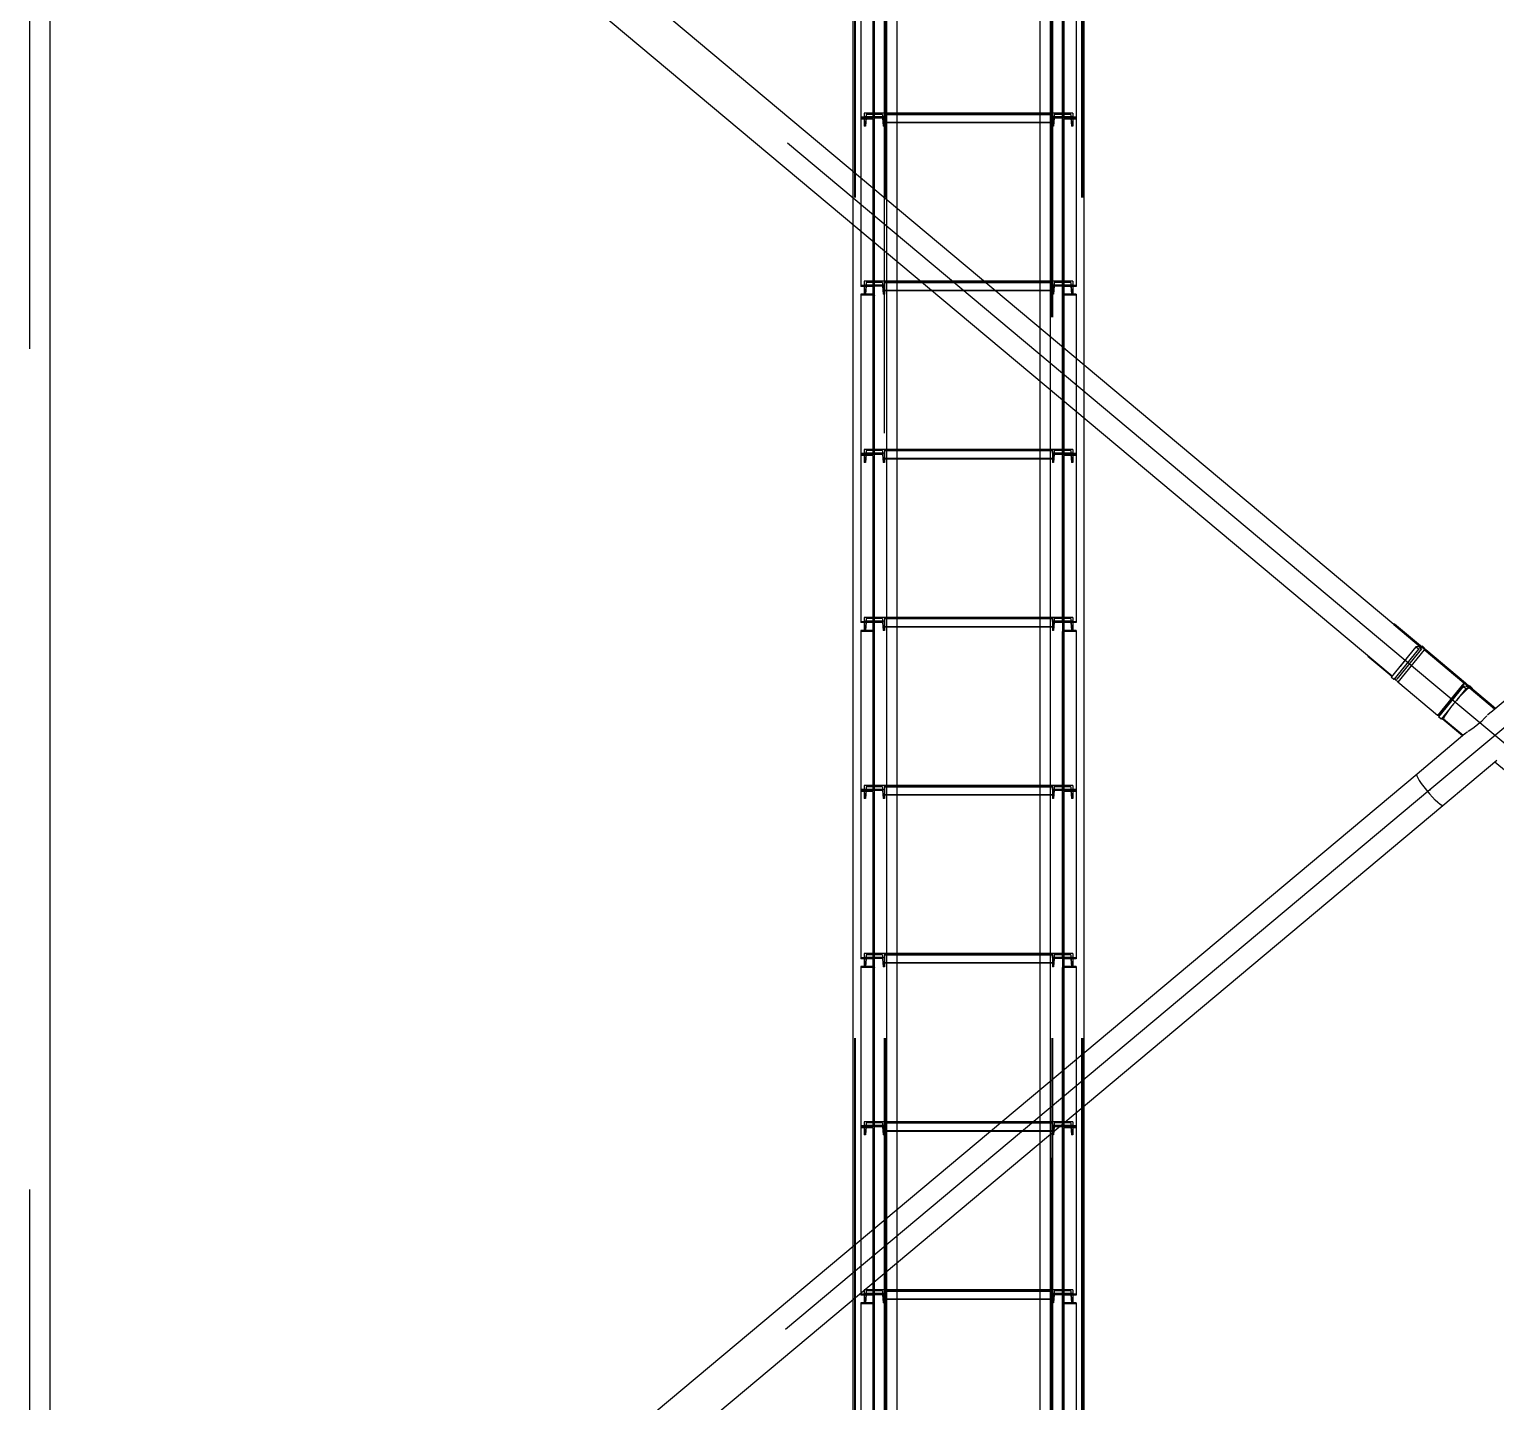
# Model space of a CAD drawing. Header units: millimetres. Extents: x 150209.93 to 150215.05, y 136675.65 to 136679.93.
# Drawn here: x 150210.9475 to 150211.122, y 136677.5516 to 136677.7148 of the extents above; entities that cross this region are included whole.
import ezdxf

# ---------------------------------------------------------------- set-up
doc = ezdxf.new("R2010")
doc.units = ezdxf.units.MM
doc.header["$LTSCALE"] = 0.25
for name, pattern in [('CENTER', [50.8, 31.75, -6.35, 6.35, -6.35]), ('XKITLINE00', [0]), ('XKITLINE02', [4, 2, -2]), ('XKITLINE03', [6, 3, -1, 1, -1])]:
    doc.linetypes.add(name, pattern=pattern)

# ---------------------------------------------------------------- blocks, each defined once
blk = doc.blocks.new('çatıı')
at = {"color": 1, "linetype": 'XKITLINE03'}
for p, q in [((10599, 9172.74), (10599, 10826.21)), ((10710.99, 9172.74), (10711, 10826.21)), ((10605, 9180.27), (10605, 10820.27)), ((10705, 10820.27), (10705, 9180.27)), ((10599.01, 10462.11), (10599.01, 10367.47)), ((10710.99, 10367.47), (10710.99, 10462.11)), ((10599.01, 10367.47), (10599.01, 10267.96)), ((10605.02, 10370.47), (10605.02, 10368.19)), ((10605.02, 10370.22), (10705, 10370.22)), ((10705, 10368.19), (10705, 10370.47)), ((10710.99, 10267.96), (10710.99, 10367.47)), ((10605.02, 10270.49), (10605.02, 10268.21)), ((10605.02, 10270.24), (10705, 10270.24)), ((10705, 10268.21), (10705, 10270.49)), ((10599.01, 10262.15), (10599.01, 10167.51)), ((10710.99, 10167.51), (10710.99, 10262.15)), ((10599.01, 10167.51), (10599.01, 10068)), ((10605.02, 10170.51), (10605.02, 10168.24)), ((10605.02, 10170.26), (10705, 10170.26)), ((10705, 10168.24), (10705, 10170.51)), ((10710.99, 10068), (10710.99, 10167.51)), ((10605.02, 10070.53), (10605.02, 10068.26)), ((10605.02, 10070.28), (10705, 10070.28)), ((10705, 10068.26), (10705, 10070.53)), ((10599.01, 10062.19), (10599.01, 9967.55)), ((10710.99, 9967.55), (10710.99, 10062.19)), ((10605.02, 9970.55), (10605.02, 9968.28)), ((10605.02, 9970.3), (10705, 9970.3)), ((10705, 9968.28), (10705, 9970.55)), ((10599.01, 9967.55), (10599.01, 9868.04)), ((10710.99, 9868.04), (10710.99, 9967.55)), ((10605.02, 9870.57), (10605.02, 9868.3)), ((10605.02, 9870.32), (10705, 9870.32)), ((10705, 9868.3), (10705, 9870.57)), ((10599.01, 9862.23), (10599.01, 9767.6)), ((10710.99, 9767.6), (10710.99, 9862.23)), ((10605.02, 9770.59), (10605.02, 9768.32)), ((10605.02, 9770.35), (10705, 9770.35)), ((10705, 9768.32), (10705, 9770.59)), ((10599.01, 9767.6), (10599.01, 9668.08)), ((10710.99, 9668.08), (10710.99, 9767.6)), ((10605.02, 9670.61), (10605.02, 9668.34)), ((10605.02, 9670.37), (10705, 9670.37)), ((10705, 9668.34), (10705, 9670.61)), ((10599.01, 9662.27), (10599.01, 9567.64)), ((10710.99, 9567.64), (10710.99, 9662.27))]:
    blk.add_line(p, q, dxfattribs=at)
at = {"color": 116, "linetype": 'XKITLINE02', "true_color": 0x136734}
for p, q in [((10586.3, 10820.27), (10586.3, 9201.84)), ((10587.15, 10820.27), (10587.15, 9176.54)), ((10587.68, 10820.27), (10587.68, 9176.28)), ((10604.92, 10820.27), (10604.92, 9176.28)), ((10605, 10820.27), (10605, 9179.87)), ((10605.45, 10820.27), (10605.45, 9176.54)), ((10605.85, 10820.25), (10605.85, 9179.9)), ((10697.5, 10819.89), (10697.5, 9180.26)), ((10703.7, 10820.27), (10703.69, 9240.34)), ((10704.55, 10820.27), (10704.54, 9176.54)), ((10705.08, 10820.27), (10705.07, 9176.28)), ((10722.31, 10820.27), (10722.31, 9176.28)), ((10722.85, 10820.27), (10722.84, 9176.54)), ((10612.5, 10782.48), (10612.5, 9180.26)), ((10704.15, 10749.1), (10704.15, 9179.9)), ((10705, 10749.1), (10705, 9179.87)), ((10598.21, 10468.04), (10598.21, 10368.07)), ((10599.01, 10468.04), (10599.01, 10367.47)), ((10710.99, 10468.04), (10710.99, 10368.19)), ((10711.79, 10468.04), (10711.79, 10368.07)), ((10591.01, 10462.7), (10591.01, 10367.47)), ((10718.99, 10462.7), (10718.99, 10367.47)), ((10599.01, 10373.41), (10598.21, 10373.41)), ((10710.99, 10373.41), (10710.99, 10367.47)), ((10711.79, 10373.41), (10710.99, 10373.41)), ((10711.79, 10373.41), (10711.79, 10368.07)), ((10598.21, 10368.07), (10591.01, 10368.07)), ((10599.01, 10367.47), (10591.01, 10367.47)), ((10591.01, 10367.47), (10591.01, 10330.17)), ((10599.01, 10367.47), (10591.01, 10367.47)), ((10598.21, 10366.9), (10591.01, 10366.9)), ((10593.02, 10370.47), (10593.02, 10364.97)), ((10605.02, 10370.47), (10593.02, 10370.47)), ((10593.02, 10370.47), (10593.02, 10368.19)), ((10593.02, 10368.19), (10593.02, 10362.7)), ((10605.02, 10368.19), (10593.02, 10368.19)), ((10593.7, 10364.97), (10593.02, 10364.97)), ((10593.02, 10364.97), (10593.02, 10362.7)), ((10593.7, 10362.7), (10593.02, 10362.7)), ((10594.08, 10369.77), (10593.7, 10364.97)), ((10594.08, 10367.49), (10593.7, 10362.7)), ((10593.7, 10364.97), (10593.7, 10362.7)), ((10603.95, 10369.77), (10594.08, 10369.77)), ((10594.08, 10369.77), (10594.08, 10367.49)), ((10603.95, 10367.49), (10594.08, 10367.49)), ((10598.21, 10366.9), (10598.21, 10324.86)), ((10599.01, 10367.47), (10599.01, 10293.58)), ((10603.95, 10369.77), (10604.34, 10364.97)), ((10603.95, 10369.77), (10603.95, 10367.49)), ((10603.95, 10367.49), (10604.34, 10362.7)), ((10605.02, 10364.97), (10604.34, 10364.97)), ((10604.34, 10364.97), (10604.34, 10362.7)), ((10605.02, 10362.7), (10604.34, 10362.7)), ((10605.02, 10370.47), (10605.02, 10364.97)), ((10605.02, 10370.47), (10605.02, 10368.19)), ((10605.02, 10370.47), (10605.02, 10364.72)), ((10612.5, 10370.47), (10605.02, 10370.47)), ((10612.5, 10370.22), (10605.02, 10370.22)), ((10705, 10369.74), (10605.02, 10369.74)), ((10705, 10369.54), (10605.02, 10369.54)), ((10605.02, 10368.19), (10605.02, 10362.7)), ((10605.02, 10364.97), (10605.02, 10362.7)), ((10705, 10364.97), (10605.02, 10364.97)), ((10705, 10364.95), (10605.02, 10364.95)), ((10705, 10364.74), (10605.02, 10364.74)), ((10612.5, 10364.72), (10605.02, 10364.72)), ((10705, 10370.47), (10697.5, 10370.47)), ((10705, 10370.22), (10697.5, 10370.22)), ((10705, 10364.72), (10697.5, 10364.72)), ((10705, 10370.47), (10705, 10368.19)), ((10705, 10370.47), (10705, 10364.97)), ((10717, 10370.47), (10705, 10370.47)), ((10705, 10370.47), (10705, 10364.72)), ((10705, 10368.19), (10705, 10362.7)), ((10717, 10368.19), (10705, 10368.19)), ((10705, 10364.97), (10705, 10362.7)), ((10705.68, 10364.97), (10705, 10364.97)), ((10705.68, 10362.7), (10705, 10362.7)), ((10706.06, 10369.77), (10705.68, 10364.97)), ((10706.06, 10367.49), (10705.68, 10362.7)), ((10705.68, 10364.97), (10705.68, 10362.7)), ((10706.06, 10369.77), (10706.06, 10367.49)), ((10715.93, 10369.77), (10706.06, 10369.77)), ((10715.93, 10367.49), (10706.06, 10367.49)), ((10710.99, 10367.47), (10710.99, 10262.27)), ((10718.99, 10367.47), (10710.99, 10367.47)), ((10718.99, 10367.47), (10710.99, 10367.47)), ((10718.99, 10368.07), (10711.79, 10368.07)), ((10711.79, 10366.9), (10711.79, 10262.27)), ((10718.99, 10366.9), (10711.79, 10366.9)), ((10715.93, 10369.77), (10715.93, 10367.49)), ((10715.93, 10369.77), (10716.32, 10364.97)), ((10715.93, 10367.49), (10716.32, 10362.7)), ((10716.32, 10364.97), (10716.32, 10362.7)), ((10717, 10364.97), (10716.32, 10364.97)), ((10717, 10362.7), (10716.32, 10362.7)), ((10717, 10370.47), (10717, 10368.19)), ((10717, 10370.47), (10717, 10364.97)), ((10717, 10368.19), (10717, 10362.7)), ((10717, 10364.97), (10717, 10362.7)), ((10718.99, 10368.07), (10718.99, 10367.47)), ((10718.99, 10367.47), (10718.99, 10267.39)), ((10599.01, 10361.78), (10598.21, 10361.78)), ((10598.21, 10361.78), (10598.21, 10262.27)), ((10711.79, 10361.78), (10710.99, 10361.78)), ((10586.3, 10335.85), (10586.3, 10304.22)), ((10591.01, 10330.89), (10591.01, 10267.39)), ((10599.01, 10325.2), (10599.01, 10262.27)), ((10606.3, 10319.1), (10606.3, 10287.48)), ((10612.5, 10313.91), (10612.5, 10282.29)), ((10599.01, 10267.96), (10591.01, 10267.96)), ((10598.21, 10267.39), (10591.01, 10267.39)), ((10593.02, 10270.49), (10593.02, 10264.99)), ((10605.02, 10270.49), (10593.02, 10270.49)), ((10593.02, 10270.49), (10593.02, 10268.21)), ((10593.02, 10268.21), (10593.02, 10262.72)), ((10605.02, 10268.21), (10593.02, 10268.21)), ((10594.08, 10269.79), (10593.7, 10264.99)), ((10594.08, 10267.51), (10593.7, 10262.72)), ((10603.95, 10269.79), (10594.08, 10269.79)), ((10594.08, 10269.79), (10594.08, 10267.51)), ((10603.95, 10267.51), (10594.08, 10267.51)), ((10599.01, 10268.08), (10598.21, 10268.08)), ((10598.21, 10268.08), (10598.21, 10262.74)), ((10598.21, 10268.08), (10598.21, 10168.11)), ((10599.01, 10268.08), (10599.01, 10262.15)), ((10599.01, 10268.08), (10599.01, 10167.51)), ((10603.95, 10269.79), (10604.34, 10264.99)), ((10603.95, 10269.79), (10603.95, 10267.51)), ((10603.95, 10267.51), (10604.34, 10262.72)), ((10605.02, 10270.49), (10605.02, 10264.99)), ((10605.02, 10270.49), (10605.02, 10268.21)), ((10605.02, 10270.49), (10605.02, 10264.74)), ((10612.5, 10270.49), (10605.02, 10270.49)), ((10612.5, 10270.24), (10605.02, 10270.24)), ((10705, 10269.76), (10605.02, 10269.76)), ((10705, 10269.56), (10605.02, 10269.56)), ((10605.02, 10268.21), (10605.02, 10262.72)), ((10664.36, 10270.49), (10626.59, 10270.49)), ((10664.65, 10270.24), (10626.88, 10270.24)), ((10705, 10270.49), (10697.5, 10270.49)), ((10705, 10270.24), (10697.5, 10270.24)), ((10705, 10270.49), (10705, 10268.21)), ((10705, 10270.49), (10705, 10264.99)), ((10717, 10270.49), (10705, 10270.49)), ((10705, 10270.49), (10705, 10264.74)), ((10705, 10268.21), (10705, 10262.72)), ((10717, 10268.21), (10705, 10268.21)), ((10706.06, 10269.79), (10705.68, 10264.99)), ((10706.06, 10267.51), (10705.68, 10262.72)), ((10706.06, 10269.79), (10706.06, 10267.51)), ((10715.93, 10269.79), (10706.06, 10269.79)), ((10715.93, 10267.51), (10706.06, 10267.51)), ((10710.99, 10268.08), (10710.99, 10167.51)), ((10711.79, 10268.08), (10710.99, 10268.08)), ((10710.99, 10267.96), (10710.99, 10262.27)), ((10718.99, 10267.96), (10710.99, 10267.96)), ((10711.79, 10268.08), (10711.79, 10168.11)), ((10711.79, 10267.39), (10711.79, 10262.27)), ((10718.99, 10267.39), (10711.79, 10267.39)), ((10715.93, 10269.79), (10715.93, 10267.51)), ((10715.93, 10269.79), (10716.32, 10264.99)), ((10715.93, 10267.51), (10716.32, 10262.72)), ((10717, 10270.49), (10717, 10268.21)), ((10717, 10270.49), (10717, 10264.99)), ((10717, 10268.21), (10717, 10262.72)), ((10718.99, 10267.96), (10718.99, 10267.39)), ((10598.21, 10262.74), (10591.01, 10262.74)), ((10591.01, 10262.74), (10591.01, 10262.15)), ((10591.01, 10262.74), (10591.01, 10167.51)), ((10599.01, 10262.15), (10591.01, 10262.15)), ((10593.7, 10264.99), (10593.02, 10264.99)), ((10593.02, 10264.99), (10593.02, 10262.72)), ((10593.7, 10262.72), (10593.02, 10262.72)), ((10593.7, 10264.99), (10593.7, 10262.72)), ((10599.01, 10262.27), (10598.21, 10262.27)), ((10605.02, 10264.99), (10604.34, 10264.99)), ((10604.34, 10264.99), (10604.34, 10262.72)), ((10605.02, 10262.72), (10604.34, 10262.72)), ((10605.02, 10264.99), (10605.02, 10262.72)), ((10705, 10264.99), (10605.02, 10264.99)), ((10705, 10264.97), (10605.02, 10264.97)), ((10705, 10264.76), (10605.02, 10264.76)), ((10612.5, 10264.74), (10605.02, 10264.74)), ((10671.22, 10264.74), (10633.45, 10264.74)), ((10705, 10264.74), (10697.5, 10264.74)), ((10705, 10264.99), (10705, 10262.72)), ((10705.68, 10264.99), (10705, 10264.99)), ((10705.68, 10262.72), (10705, 10262.72)), ((10705.68, 10264.99), (10705.68, 10262.72)), ((10711.79, 10262.27), (10710.99, 10262.27)), ((10718.99, 10262.15), (10710.99, 10262.15)), ((10718.99, 10262.74), (10711.79, 10262.74)), ((10716.32, 10264.99), (10716.32, 10262.72)), ((10717, 10264.99), (10716.32, 10264.99)), ((10717, 10262.72), (10716.32, 10262.72)), ((10717, 10264.99), (10717, 10262.72)), ((10718.99, 10262.74), (10718.99, 10167.51)), ((10697.5, 10242.74), (10697.5, 10211.11)), ((10703.69, 10237.55), (10703.69, 10205.92)), ((10723.69, 10220.8), (10723.69, 10189.18)), ((10599.01, 10173.45), (10598.21, 10173.45)), ((10711.79, 10173.45), (10710.99, 10173.45)), ((10711.79, 10173.45), (10711.79, 10168.11)), ((10598.21, 10168.11), (10591.01, 10168.11)), ((10599.01, 10167.51), (10591.01, 10167.51)), ((10591.01, 10167.51), (10591.01, 10166.94)), ((10599.01, 10167.51), (10591.01, 10167.51)), ((10591.01, 10167.51), (10591.01, 10067.43)), ((10598.21, 10166.94), (10591.01, 10166.94)), ((10593.02, 10170.51), (10593.02, 10165.01)), ((10605.02, 10170.51), (10593.02, 10170.51)), ((10593.02, 10170.51), (10593.02, 10168.24)), ((10593.02, 10168.24), (10593.02, 10162.74)), ((10605.02, 10168.24), (10593.02, 10168.24)), ((10593.7, 10165.01), (10593.02, 10165.01)), ((10593.02, 10165.01), (10593.02, 10162.74)), ((10593.7, 10162.74), (10593.02, 10162.74)), ((10594.08, 10169.81), (10593.7, 10165.01)), ((10594.08, 10167.54), (10593.7, 10162.74)), ((10593.7, 10165.01), (10593.7, 10162.74)), ((10603.95, 10169.81), (10594.08, 10169.81)), ((10594.08, 10169.81), (10594.08, 10167.54)), ((10603.95, 10167.54), (10594.08, 10167.54)), ((10598.21, 10166.94), (10598.21, 10161.82)), ((10598.21, 10166.94), (10598.21, 10062.31)), ((10599.01, 10167.51), (10599.01, 10161.82)), ((10599.01, 10167.51), (10599.01, 10062.31)), ((10603.95, 10169.81), (10604.34, 10165.01)), ((10603.95, 10169.81), (10603.95, 10167.54)), ((10603.95, 10167.54), (10604.34, 10162.74)), ((10605.02, 10165.01), (10604.34, 10165.01)), ((10604.34, 10165.01), (10604.34, 10162.74)), ((10605.02, 10162.74), (10604.34, 10162.74)), ((10605.02, 10170.51), (10605.02, 10165.01)), ((10605.02, 10170.51), (10605.02, 10168.24)), ((10605.02, 10170.51), (10605.02, 10164.76)), ((10612.5, 10170.51), (10605.02, 10170.51)), ((10612.5, 10170.26), (10605.02, 10170.26)), ((10705, 10169.79), (10605.02, 10169.79)), ((10705, 10169.58), (10605.02, 10169.58)), ((10605.02, 10168.24), (10605.02, 10162.74)), ((10605.02, 10165.01), (10605.02, 10162.74)), ((10705, 10165.01), (10605.02, 10165.01)), ((10705, 10164.99), (10605.02, 10164.99)), ((10705, 10164.78), (10605.02, 10164.78)), ((10612.5, 10164.76), (10605.02, 10164.76)), ((10705, 10170.51), (10697.5, 10170.51)), ((10705, 10170.26), (10697.5, 10170.26)), ((10705, 10164.76), (10697.5, 10164.76)), ((10705, 10170.51), (10705, 10168.24)), ((10705, 10170.51), (10705, 10165.01)), ((10717, 10170.51), (10705, 10170.51)), ((10705, 10170.51), (10705, 10164.76)), ((10705, 10168.24), (10705, 10162.74)), ((10717, 10168.24), (10705, 10168.24)), ((10705, 10165.01), (10705, 10162.74)), ((10705.68, 10165.01), (10705, 10165.01)), ((10705.68, 10162.74), (10705, 10162.74)), ((10706.06, 10169.81), (10705.68, 10165.01)), ((10706.06, 10167.54), (10705.68, 10162.74)), ((10705.68, 10165.01), (10705.68, 10162.74)), ((10706.06, 10169.81), (10706.06, 10167.54)), ((10715.93, 10169.81), (10706.06, 10169.81)), ((10715.93, 10167.54), (10706.06, 10167.54)), ((10710.99, 10167.51), (10710.99, 10062.31)), ((10718.99, 10167.51), (10710.99, 10167.51)), ((10718.99, 10167.51), (10710.99, 10167.51)), ((10718.99, 10168.11), (10711.79, 10168.11)), ((10711.79, 10166.94), (10711.79, 10062.31)), ((10718.99, 10166.94), (10711.79, 10166.94)), ((10715.93, 10169.81), (10715.93, 10167.54)), ((10715.93, 10169.81), (10716.32, 10165.01)), ((10715.93, 10167.54), (10716.32, 10162.74)), ((10716.32, 10165.01), (10716.32, 10162.74)), ((10717, 10165.01), (10716.32, 10165.01)), ((10717, 10162.74), (10716.32, 10162.74)), ((10717, 10170.51), (10717, 10168.24)), ((10717, 10170.51), (10717, 10165.01)), ((10717, 10168.24), (10717, 10162.74)), ((10717, 10165.01), (10717, 10162.74)), ((10718.99, 10168.11), (10718.99, 10167.51)), ((10718.99, 10167.51), (10718.99, 10067.43)), ((10599.01, 10161.82), (10598.21, 10161.82)), ((10711.79, 10161.82), (10710.99, 10161.82)), ((10599.01, 10068), (10591.01, 10068)), ((10598.21, 10067.43), (10591.01, 10067.43)), ((10593.02, 10070.53), (10593.02, 10065.03)), ((10605.02, 10070.53), (10593.02, 10070.53)), ((10593.02, 10070.53), (10593.02, 10068.26)), ((10593.02, 10068.26), (10593.02, 10062.76)), ((10605.02, 10068.26), (10593.02, 10068.26)), ((10594.08, 10069.83), (10593.7, 10065.03)), ((10594.08, 10067.56), (10593.7, 10062.76)), ((10603.95, 10069.83), (10594.08, 10069.83)), ((10594.08, 10069.83), (10594.08, 10067.56)), ((10603.95, 10067.56), (10594.08, 10067.56)), ((10599.01, 10068.12), (10598.21, 10068.12)), ((10598.21, 10068.12), (10598.21, 10062.78)), ((10598.21, 10068.12), (10598.21, 9968.15)), ((10599.01, 10068.12), (10599.01, 10062.19)), ((10599.01, 10068.12), (10599.01, 9967.55)), ((10603.95, 10069.83), (10604.34, 10065.03)), ((10603.95, 10069.83), (10603.95, 10067.56)), ((10603.95, 10067.56), (10604.34, 10062.76)), ((10605.02, 10070.53), (10605.02, 10065.03)), ((10605.02, 10070.53), (10605.02, 10068.26)), ((10605.02, 10070.53), (10605.02, 10064.78)), ((10612.5, 10070.53), (10605.02, 10070.53)), ((10612.5, 10070.28), (10605.02, 10070.28)), ((10705, 10069.81), (10605.02, 10069.81)), ((10705, 10069.61), (10605.02, 10069.61)), ((10605.02, 10068.26), (10605.02, 10062.76)), ((10705, 10070.53), (10697.5, 10070.53)), ((10705, 10070.28), (10697.5, 10070.28)), ((10705, 10070.53), (10705, 10068.26)), ((10705, 10070.53), (10705, 10065.03)), ((10717, 10070.53), (10705, 10070.53)), ((10705, 10070.53), (10705, 10064.78)), ((10705, 10068.26), (10705, 10062.76)), ((10717, 10068.26), (10705, 10068.26)), ((10706.06, 10069.83), (10705.68, 10065.03)), ((10706.06, 10067.56), (10705.68, 10062.76)), ((10706.06, 10069.83), (10706.06, 10067.56)), ((10715.93, 10069.83), (10706.06, 10069.83)), ((10715.93, 10067.56), (10706.06, 10067.56)), ((10710.99, 10068.12), (10710.99, 9968.28)), ((10711.79, 10068.12), (10710.99, 10068.12)), ((10710.99, 10068), (10710.99, 10062.31)), ((10718.99, 10068), (10710.99, 10068)), ((10711.79, 10068.12), (10711.79, 9968.15)), ((10711.79, 10067.43), (10711.79, 10062.31)), ((10718.99, 10067.43), (10711.79, 10067.43)), ((10715.93, 10069.83), (10715.93, 10067.56)), ((10715.93, 10069.83), (10716.32, 10065.03)), ((10715.93, 10067.56), (10716.32, 10062.76)), ((10717, 10070.53), (10717, 10068.26)), ((10717, 10070.53), (10717, 10065.03)), ((10717, 10068.26), (10717, 10062.76)), ((10718.99, 10068), (10718.99, 10067.43)), ((10598.21, 10062.78), (10591.01, 10062.78)), ((10591.01, 10062.78), (10591.01, 10062.19)), ((10591.01, 10062.78), (10591.01, 9967.55)), ((10599.01, 10062.19), (10591.01, 10062.19)), ((10593.7, 10065.03), (10593.02, 10065.03)), ((10593.02, 10065.03), (10593.02, 10062.76)), ((10593.7, 10062.76), (10593.02, 10062.76)), ((10593.7, 10065.03), (10593.7, 10062.76)), ((10599.01, 10062.31), (10598.21, 10062.31)), ((10605.02, 10065.03), (10604.34, 10065.03)), ((10604.34, 10065.03), (10604.34, 10062.76)), ((10605.02, 10062.76), (10604.34, 10062.76)), ((10605.02, 10065.03), (10605.02, 10062.76)), ((10705, 10065.03), (10605.02, 10065.03)), ((10705, 10065.01), (10605.02, 10065.01)), ((10705, 10064.8), (10605.02, 10064.8)), ((10612.5, 10064.78), (10605.02, 10064.78)), ((10705, 10064.78), (10697.5, 10064.78)), ((10705, 10065.03), (10705, 10062.76)), ((10705.68, 10065.03), (10705, 10065.03)), ((10705.68, 10062.76), (10705, 10062.76)), ((10705.68, 10065.03), (10705.68, 10062.76)), ((10711.79, 10062.31), (10710.99, 10062.31)), ((10718.99, 10062.19), (10710.99, 10062.19)), ((10718.99, 10062.78), (10711.79, 10062.78)), ((10716.32, 10065.03), (10716.32, 10062.76)), ((10717, 10065.03), (10716.32, 10065.03)), ((10717, 10062.76), (10716.32, 10062.76)), ((10717, 10065.03), (10717, 10062.76)), ((10718.99, 10062.78), (10718.99, 9967.55)), ((10593.02, 9970.55), (10593.02, 9965.05)), ((10605.02, 9970.55), (10593.02, 9970.55)), ((10593.02, 9970.55), (10593.02, 9968.28)), ((10599.01, 9973.49), (10598.21, 9973.49)), ((10605.02, 9970.55), (10605.02, 9964.81)), ((10612.5, 9970.55), (10605.02, 9970.55)), ((10605.02, 9970.55), (10605.02, 9965.05)), ((10605.02, 9970.55), (10605.02, 9968.28)), ((10612.5, 9970.3), (10605.02, 9970.3)), ((10705, 9970.55), (10697.5, 9970.55)), ((10705, 9970.3), (10697.5, 9970.3)), ((10705, 9970.55), (10705, 9964.81)), ((10705, 9970.55), (10705, 9968.28)), ((10705, 9970.55), (10705, 9965.05)), ((10717, 9970.55), (10705, 9970.55)), ((10710.99, 9973.49), (10710.99, 9967.55)), ((10711.79, 9973.49), (10710.99, 9973.49)), ((10711.79, 9973.49), (10711.79, 9968.15)), ((10717, 9970.55), (10717, 9968.28)), ((10717, 9970.55), (10717, 9965.05)), ((10598.21, 9968.15), (10591.01, 9968.15)), ((10599.01, 9967.55), (10591.01, 9967.55)), ((10591.01, 9967.55), (10591.01, 9966.99)), ((10599.01, 9967.55), (10591.01, 9967.55)), ((10591.01, 9967.55), (10591.01, 9867.47)), ((10598.21, 9966.99), (10591.01, 9966.99)), ((10593.02, 9968.28), (10593.02, 9962.78)), ((10605.02, 9968.28), (10593.02, 9968.28)), ((10593.7, 9965.05), (10593.02, 9965.05)), ((10593.02, 9965.05), (10593.02, 9962.78)), ((10593.7, 9962.78), (10593.02, 9962.78)), ((10594.08, 9969.85), (10593.7, 9965.05)), ((10594.08, 9967.58), (10593.7, 9962.78)), ((10593.7, 9965.05), (10593.7, 9962.78)), ((10603.95, 9969.85), (10594.08, 9969.85)), ((10594.08, 9969.85), (10594.08, 9967.58)), ((10603.95, 9967.58), (10594.08, 9967.58)), ((10598.21, 9966.99), (10598.21, 9961.86)), ((10598.21, 9966.99), (10598.21, 9862.35)), ((10599.01, 9961.86), (10598.21, 9961.86)), ((10599.01, 9967.55), (10599.01, 9961.86)), ((10599.01, 9967.55), (10599.01, 9862.35)), ((10603.95, 9969.85), (10604.34, 9965.05)), ((10603.95, 9969.85), (10603.95, 9967.58)), ((10603.95, 9967.58), (10604.34, 9962.78)), ((10605.02, 9965.05), (10604.34, 9965.05)), ((10604.34, 9965.05), (10604.34, 9962.78)), ((10605.02, 9962.78), (10604.34, 9962.78)), ((10705, 9969.83), (10605.02, 9969.83)), ((10705, 9969.63), (10605.02, 9969.63)), ((10605.02, 9968.28), (10605.02, 9962.78)), ((10705, 9965.05), (10605.02, 9965.05)), ((10605.02, 9965.05), (10605.02, 9962.78)), ((10705, 9965.03), (10605.02, 9965.03)), ((10705, 9964.82), (10605.02, 9964.82)), ((10612.5, 9964.81), (10605.02, 9964.81)), ((10705, 9964.81), (10697.5, 9964.81)), ((10705, 9968.28), (10705, 9962.78)), ((10717, 9968.28), (10705, 9968.28)), ((10705, 9965.05), (10705, 9962.78)), ((10705.68, 9965.05), (10705, 9965.05)), ((10705.68, 9962.78), (10705, 9962.78)), ((10706.06, 9969.85), (10705.68, 9965.05)), ((10706.06, 9967.58), (10705.68, 9962.78)), ((10705.68, 9965.05), (10705.68, 9962.78)), ((10706.06, 9969.85), (10706.06, 9967.58)), ((10715.93, 9969.85), (10706.06, 9969.85)), ((10715.93, 9967.58), (10706.06, 9967.58)), ((10710.99, 9967.55), (10710.99, 9862.35)), ((10718.99, 9967.55), (10710.99, 9967.55)), ((10718.99, 9967.55), (10710.99, 9967.55)), ((10711.79, 9961.86), (10710.99, 9961.86)), ((10718.99, 9968.15), (10711.79, 9968.15)), ((10711.79, 9966.99), (10711.79, 9862.35)), ((10718.99, 9966.99), (10711.79, 9966.99)), ((10715.93, 9969.85), (10715.93, 9967.58)), ((10715.93, 9969.85), (10716.32, 9965.05)), ((10715.93, 9967.58), (10716.32, 9962.78)), ((10716.32, 9965.05), (10716.32, 9962.78)), ((10717, 9965.05), (10716.32, 9965.05)), ((10717, 9962.78), (10716.32, 9962.78)), ((10717, 9968.28), (10717, 9962.78)), ((10717, 9965.05), (10717, 9962.78)), ((10718.99, 9968.15), (10718.99, 9967.55)), ((10718.99, 9967.55), (10718.99, 9867.47)), ((10599.01, 9868.04), (10591.01, 9868.04)), ((10598.21, 9867.47), (10591.01, 9867.47)), ((10593.02, 9870.57), (10593.02, 9865.07)), ((10605.02, 9870.57), (10593.02, 9870.57)), ((10593.02, 9870.57), (10593.02, 9868.3)), ((10593.02, 9868.3), (10593.02, 9862.8)), ((10605.02, 9868.3), (10593.02, 9868.3)), ((10594.08, 9869.87), (10593.7, 9865.07)), ((10594.08, 9867.6), (10593.7, 9862.8)), ((10603.95, 9869.87), (10594.08, 9869.87)), ((10594.08, 9869.87), (10594.08, 9867.6)), ((10603.95, 9867.6), (10594.08, 9867.6)), ((10599.01, 9868.16), (10598.21, 9868.16)), ((10598.21, 9868.16), (10598.21, 9862.82)), ((10598.21, 9868.16), (10598.21, 9768.19)), ((10599.01, 9868.16), (10599.01, 9862.23)), ((10599.01, 9868.16), (10599.01, 9767.6)), ((10603.95, 9869.87), (10604.34, 9865.07)), ((10603.95, 9869.87), (10603.95, 9867.6)), ((10603.95, 9867.6), (10604.34, 9862.8)), ((10605.02, 9870.57), (10605.02, 9864.83)), ((10612.5, 9870.57), (10605.02, 9870.57)), ((10605.02, 9870.57), (10605.02, 9865.07)), ((10605.02, 9870.57), (10605.02, 9868.3)), ((10612.5, 9870.32), (10605.02, 9870.32)), ((10705, 9869.85), (10605.02, 9869.85)), ((10705, 9869.65), (10605.02, 9869.65)), ((10605.02, 9868.3), (10605.02, 9862.8)), ((10705, 9870.57), (10697.5, 9870.57)), ((10705, 9870.32), (10697.5, 9870.32)), ((10705, 9870.57), (10705, 9864.83)), ((10705, 9870.57), (10705, 9868.3)), ((10705, 9870.57), (10705, 9865.07)), ((10717, 9870.57), (10705, 9870.57)), ((10705, 9868.3), (10705, 9862.8)), ((10717, 9868.3), (10705, 9868.3)), ((10706.06, 9869.87), (10705.68, 9865.07)), ((10706.06, 9867.6), (10705.68, 9862.8)), ((10706.06, 9869.87), (10706.06, 9867.6)), ((10715.93, 9869.87), (10706.06, 9869.87)), ((10715.93, 9867.6), (10706.06, 9867.6)), ((10710.99, 9868.16), (10710.99, 9767.6)), ((10711.79, 9868.16), (10710.99, 9868.16)), ((10710.99, 9868.04), (10710.99, 9862.35)), ((10718.99, 9868.04), (10710.99, 9868.04)), ((10711.79, 9868.16), (10711.79, 9770.48)), ((10711.79, 9867.47), (10711.79, 9862.35)), ((10718.99, 9867.47), (10711.79, 9867.47)), ((10715.93, 9869.87), (10715.93, 9867.6)), ((10715.93, 9869.87), (10716.32, 9865.07)), ((10715.93, 9867.6), (10716.32, 9862.8)), ((10717, 9870.57), (10717, 9868.3)), ((10717, 9870.57), (10717, 9865.07)), ((10717, 9868.3), (10717, 9862.8)), ((10718.99, 9868.04), (10718.99, 9867.47)), ((10598.21, 9862.82), (10591.01, 9862.82)), ((10591.01, 9862.82), (10591.01, 9862.23)), ((10591.01, 9862.82), (10591.01, 9767.6)), ((10599.01, 9862.23), (10591.01, 9862.23)), ((10593.7, 9865.07), (10593.02, 9865.07)), ((10593.02, 9865.07), (10593.02, 9862.8)), ((10593.7, 9862.8), (10593.02, 9862.8)), ((10593.7, 9865.07), (10593.7, 9862.8)), ((10599.01, 9862.35), (10598.21, 9862.35)), ((10605.02, 9865.07), (10604.34, 9865.07)), ((10604.34, 9865.07), (10604.34, 9862.8)), ((10605.02, 9862.8), (10604.34, 9862.8)), ((10705, 9865.07), (10605.02, 9865.07)), ((10605.02, 9865.07), (10605.02, 9862.8)), ((10705, 9865.06), (10605.02, 9865.06)), ((10705, 9864.84), (10605.02, 9864.84)), ((10612.5, 9864.83), (10605.02, 9864.83)), ((10705, 9864.83), (10697.5, 9864.83)), ((10705, 9865.07), (10705, 9862.8)), ((10705.68, 9865.07), (10705, 9865.07)), ((10705.68, 9862.8), (10705, 9862.8)), ((10705.68, 9865.07), (10705.68, 9862.8)), ((10711.79, 9862.35), (10710.99, 9862.35)), ((10710.99, 9862.23), (10710.99, 9769.81)), ((10718.99, 9862.23), (10710.99, 9862.23)), ((10718.99, 9862.82), (10711.79, 9862.82)), ((10716.32, 9865.07), (10716.32, 9862.8)), ((10717, 9865.07), (10716.32, 9865.07)), ((10717, 9862.8), (10716.32, 9862.8)), ((10717, 9865.07), (10717, 9862.8)), ((10718.99, 9862.82), (10718.99, 9767.6)), ((10723.69, 9811.39), (10723.69, 9779.71)), ((10697.5, 9789.45), (10697.5, 9757.77)), ((10703.69, 9794.64), (10703.69, 9762.96)), ((10593.02, 9770.59), (10593.02, 9765.09)), ((10605.02, 9770.59), (10593.02, 9770.59)), ((10593.02, 9770.59), (10593.02, 9768.32)), ((10594.08, 9769.89), (10593.7, 9765.09)), ((10603.95, 9769.89), (10594.08, 9769.89)), ((10594.08, 9769.89), (10594.08, 9767.62)), ((10599.01, 9773.53), (10598.21, 9773.53)), ((10603.95, 9769.89), (10604.34, 9765.09)), ((10603.95, 9769.89), (10603.95, 9767.62)), ((10605.02, 9770.59), (10605.02, 9764.85)), ((10612.5, 9770.59), (10605.02, 9770.59)), ((10605.02, 9770.59), (10605.02, 9765.09)), ((10605.02, 9770.59), (10605.02, 9768.32)), ((10612.5, 9770.35), (10605.02, 9770.35)), ((10705, 9769.87), (10605.02, 9769.87)), ((10705, 9769.67), (10605.02, 9769.67)), ((10705, 9770.35), (10674.68, 9770.35)), ((10705, 9770.59), (10674.97, 9770.59)), ((10705, 9770.59), (10705, 9764.85)), ((10705, 9770.59), (10705, 9768.32)), ((10705, 9770.59), (10705, 9765.09)), ((10717, 9770.59), (10705, 9770.59)), ((10706.06, 9769.89), (10705.68, 9765.09)), ((10706.06, 9769.89), (10706.06, 9767.62)), ((10715.93, 9769.89), (10706.06, 9769.89)), ((10711.79, 9773.53), (10710.99, 9773.53)), ((10711.79, 9776.91), (10711.79, 9768.19)), ((10715.93, 9769.89), (10715.93, 9767.62)), ((10715.93, 9769.89), (10716.32, 9765.09)), ((10717, 9770.59), (10717, 9768.32)), ((10717, 9770.59), (10717, 9765.09)), ((10598.21, 9768.19), (10591.01, 9768.19)), ((10599.01, 9767.6), (10591.01, 9767.6)), ((10591.01, 9767.6), (10591.01, 9767.03)), ((10599.01, 9767.6), (10591.01, 9767.6)), ((10591.01, 9767.6), (10591.01, 9667.51)), ((10598.21, 9767.03), (10591.01, 9767.03)), ((10593.02, 9768.32), (10593.02, 9762.82)), ((10605.02, 9768.32), (10593.02, 9768.32)), ((10593.7, 9765.09), (10593.02, 9765.09)), ((10593.02, 9765.09), (10593.02, 9762.82)), ((10593.7, 9762.82), (10593.02, 9762.82)), ((10594.08, 9767.62), (10593.7, 9762.82)), ((10593.7, 9765.09), (10593.7, 9762.82)), ((10603.95, 9767.62), (10594.08, 9767.62)), ((10598.21, 9767.03), (10598.21, 9761.9)), ((10598.21, 9767.03), (10598.21, 9662.39)), ((10599.01, 9761.9), (10598.21, 9761.9)), ((10599.01, 9767.6), (10599.01, 9761.9)), ((10599.01, 9767.6), (10599.01, 9662.39)), ((10603.95, 9767.62), (10604.34, 9762.82)), ((10605.02, 9765.09), (10604.34, 9765.09)), ((10604.34, 9765.09), (10604.34, 9762.82)), ((10605.02, 9762.82), (10604.34, 9762.82)), ((10605.02, 9768.32), (10605.02, 9762.82)), ((10705, 9765.09), (10605.02, 9765.09)), ((10605.02, 9765.09), (10605.02, 9762.82)), ((10705, 9765.08), (10605.02, 9765.08)), ((10705, 9764.86), (10605.02, 9764.86)), ((10612.5, 9764.85), (10605.02, 9764.85)), ((10705, 9764.85), (10668.11, 9764.85)), ((10705, 9768.32), (10705, 9762.82)), ((10717, 9768.32), (10705, 9768.32)), ((10705, 9765.09), (10705, 9762.82)), ((10705.68, 9765.09), (10705, 9765.09)), ((10705.68, 9762.82), (10705, 9762.82)), ((10706.06, 9767.62), (10705.68, 9762.82)), ((10705.68, 9765.09), (10705.68, 9762.82)), ((10715.93, 9767.62), (10706.06, 9767.62)), ((10710.99, 9767.6), (10710.99, 9662.39)), ((10718.99, 9767.6), (10710.99, 9767.6)), ((10718.99, 9767.6), (10710.99, 9767.6)), ((10711.79, 9761.9), (10710.99, 9761.9)), ((10718.99, 9768.19), (10711.79, 9768.19)), ((10711.79, 9767.03), (10711.79, 9662.39)), ((10718.99, 9767.03), (10711.79, 9767.03)), ((10715.93, 9767.62), (10716.32, 9762.82)), ((10716.32, 9765.09), (10716.32, 9762.82)), ((10717, 9765.09), (10716.32, 9765.09)), ((10717, 9762.82), (10716.32, 9762.82)), ((10717, 9768.32), (10717, 9762.82)), ((10717, 9765.09), (10717, 9762.82)), ((10718.99, 9767.6), (10718.99, 9667.51)), ((10612.5, 9718.28), (10612.5, 9686.6)), ((10606.3, 9713.09), (10606.3, 9681.41)), ((10586.3, 9696.34), (10586.3, 9664.67)), ((10599.01, 9668.08), (10591.01, 9668.08)), ((10598.21, 9667.51), (10591.01, 9667.51)), ((10593.02, 9670.61), (10593.02, 9665.11)), ((10605.02, 9670.61), (10593.02, 9670.61)), ((10593.02, 9670.61), (10593.02, 9668.34)), ((10593.02, 9668.34), (10593.02, 9662.84)), ((10605.02, 9668.34), (10593.02, 9668.34)), ((10593.7, 9665.11), (10593.02, 9665.11)), ((10593.02, 9665.11), (10593.02, 9662.84)), ((10594.08, 9669.91), (10593.7, 9665.11)), ((10594.08, 9667.64), (10593.7, 9662.84)), ((10593.7, 9665.11), (10593.7, 9662.84)), ((10603.95, 9669.91), (10594.08, 9669.91)), ((10594.08, 9669.91), (10594.08, 9667.64)), ((10603.95, 9667.64), (10594.08, 9667.64)), ((10599.01, 9668.2), (10598.21, 9668.2)), ((10598.21, 9668.2), (10598.21, 9662.86)), ((10598.21, 9668.2), (10598.21, 9568.23)), ((10599.01, 9668.2), (10599.01, 9662.27)), ((10599.01, 9668.2), (10599.01, 9567.64)), ((10603.95, 9669.91), (10604.34, 9665.11)), ((10603.95, 9669.91), (10603.95, 9667.64)), ((10603.95, 9667.64), (10604.34, 9662.84)), ((10605.02, 9665.11), (10604.34, 9665.11)), ((10604.34, 9665.11), (10604.34, 9662.84)), ((10605.02, 9670.61), (10605.02, 9664.87)), ((10612.5, 9670.61), (10605.02, 9670.61)), ((10605.02, 9670.61), (10605.02, 9665.11)), ((10605.02, 9670.61), (10605.02, 9668.34)), ((10612.5, 9670.37), (10605.02, 9670.37)), ((10705, 9669.89), (10605.02, 9669.89)), ((10705, 9669.69), (10605.02, 9669.69)), ((10605.02, 9668.34), (10605.02, 9662.84)), ((10705, 9665.11), (10605.02, 9665.11)), ((10605.02, 9665.11), (10605.02, 9662.84)), ((10705, 9665.1), (10605.02, 9665.1)), ((10705, 9664.88), (10605.02, 9664.88)), ((10612.5, 9664.87), (10605.02, 9664.87)), ((10705, 9670.61), (10697.5, 9670.61)), ((10705, 9670.37), (10697.5, 9670.37)), ((10705, 9664.87), (10697.5, 9664.87)), ((10705, 9670.61), (10705, 9668.34)), ((10705, 9670.61), (10705, 9665.11)), ((10717, 9670.61), (10705, 9670.61)), ((10705, 9670.61), (10705, 9664.87)), ((10705, 9668.34), (10705, 9662.84)), ((10717, 9668.34), (10705, 9668.34)), ((10705, 9665.11), (10705, 9662.84)), ((10705.68, 9665.11), (10705, 9665.11)), ((10706.06, 9669.91), (10705.68, 9665.11)), ((10706.06, 9667.64), (10705.68, 9662.84)), ((10705.68, 9665.11), (10705.68, 9662.84)), ((10706.06, 9669.91), (10706.06, 9667.64)), ((10715.93, 9669.91), (10706.06, 9669.91)), ((10715.93, 9667.64), (10706.06, 9667.64)), ((10710.99, 9668.2), (10710.99, 9568.36)), ((10711.79, 9668.2), (10710.99, 9668.2)), ((10710.99, 9668.08), (10710.99, 9662.39)), ((10718.99, 9668.08), (10710.99, 9668.08)), ((10711.79, 9668.2), (10711.79, 9568.23)), ((10711.79, 9667.51), (10711.79, 9662.39)), ((10718.99, 9667.51), (10711.79, 9667.51)), ((10715.93, 9669.91), (10715.93, 9667.64)), ((10715.93, 9669.91), (10716.32, 9665.11)), ((10715.93, 9667.64), (10716.32, 9662.84)), ((10716.32, 9665.11), (10716.32, 9662.84)), ((10717, 9665.11), (10716.32, 9665.11)), ((10717, 9670.61), (10717, 9668.34)), ((10717, 9670.61), (10717, 9665.11)), ((10717, 9668.34), (10717, 9662.84)), ((10717, 9665.11), (10717, 9662.84)), ((10718.99, 9668.08), (10718.99, 9667.51)), ((10598.21, 9662.86), (10591.01, 9662.86)), ((10591.01, 9662.86), (10591.01, 9662.27)), ((10591.01, 9662.86), (10591.01, 9567.64)), ((10599.01, 9662.27), (10591.01, 9662.27)), ((10593.7, 9662.84), (10593.02, 9662.84)), ((10599.01, 9662.39), (10598.21, 9662.39)), ((10605.02, 9662.84), (10604.34, 9662.84)), ((10705.68, 9662.84), (10705, 9662.84)), ((10711.79, 9662.39), (10710.99, 9662.39)), ((10718.99, 9662.27), (10710.99, 9662.27)), ((10718.99, 9662.86), (10711.79, 9662.86)), ((10717, 9662.84), (10716.32, 9662.84)), ((10718.99, 9662.86), (10718.99, 9567.64))]:
    blk.add_line(p, q, dxfattribs=at)
at = {"color": 8, "linetype": 'CENTER'}
for p, q in [((10096.38, 10730.27), (10096.38, 9270.27)), ((10930.63, 10031.73), (10096.38, 10730.27)), ((11005.43, 10031.45), (10929.55, 9967.92)), ((11006.79, 9967.95), (10930.63, 10031.73)), ((10929.55, 9967.92), (10096.38, 9270.27))]:
    blk.add_line(p, q, dxfattribs=at)
at = {"color": 8, "linetype": 'XKITLINE00'}
for p, q in [((10907.08, 10035.62), (10107.67, 10705)), ((10108.56, 10704.25), (10108.56, 9296.31)), ((10908.11, 10066.4), (10139.52, 10709.97)), ((10908.22, 10066.53), (10907.96, 10066.21)), ((10923.19, 10053.45), (10907.96, 10066.21)), ((10908.54, 10066.56), (10908.22, 10066.53)), ((10937.92, 10041.65), (10908.22, 10066.53)), ((10938.25, 10041.69), (10908.54, 10066.56)), ((10921.2, 10052.97), (10906.53, 10034.95)), ((10922.72, 10051.69), (10908.05, 10033.67)), ((10924.47, 10051.88), (10909.8, 10033.86)), ((10926.17, 10051.19), (10910.49, 10031.93)), ((10922.95, 10053.16), (10921.2, 10052.97)), ((10922.72, 10051.69), (10921.2, 10052.97)), ((10922.79, 10053.27), (10922.58, 10053.12)), ((10924.47, 10051.88), (10922.72, 10051.69)), ((10923.19, 10053.45), (10922.79, 10053.27)), ((10923.19, 10053.45), (10922.95, 10053.16)), ((10924.47, 10051.88), (10922.95, 10053.16)), ((10925.02, 10053.38), (10924.37, 10053.31)), ((10926.55, 10052.1), (10925.02, 10053.38)), ((10926.55, 10052.1), (10925.9, 10052.03)), ((10926.5, 10051.22), (10926.17, 10051.19)), ((10949.78, 10031.41), (10926.17, 10051.19)), ((10926.55, 10052.1), (10926.25, 10051.74)), ((10950.11, 10031.45), (10926.5, 10051.22)), ((10927.15, 10051.29), (10926.82, 10051.26)), ((10950.43, 10031.48), (10926.82, 10051.26)), ((10950.76, 10031.52), (10927.15, 10051.29)), ((10892.79, 10047.58), (10892.54, 10047.28)), ((10906.82, 10035.31), (10892.54, 10047.28)), ((10912.13, 10041.86), (10911.81, 10041.44)), ((10913.78, 10043.95), (10912.13, 10041.86)), ((10915.53, 10046.05), (10913.78, 10043.95)), ((10915.91, 10046.48), (10915.53, 10046.05)), ((10938.25, 10041.69), (10937.92, 10041.65)), ((10938.25, 10041.69), (10938.1, 10041.51)), ((10939.01, 10041.05), (10938.68, 10041.02)), ((10968.31, 10016.21), (10938.68, 10041.02)), ((10968.49, 10016.37), (10939.01, 10041.05)), ((10997.76, 10040.87), (10965.68, 10014.01)), ((10908.05, 10033.67), (10906.53, 10034.95)), ((10909.8, 10033.86), (10908.05, 10033.67)), ((10910.64, 10032.12), (10908.7, 10033.74)), ((10934.1, 10012.16), (10910.49, 10031.93)), ((10949.78, 10031.41), (10934.1, 10012.16)), ((10950.11, 10031.45), (10934.43, 10012.2)), ((10950.11, 10031.45), (10949.78, 10031.41)), ((10950.76, 10031.52), (10950.43, 10031.48)), ((10950.76, 10031.52), (10950.61, 10031.34)), ((10949.38, 10029.37), (10934.71, 10011.35)), ((10947, 10023.17), (10945.24, 10021.17)), ((10950.9, 10028.1), (10945.62, 10021.6)), ((10948.69, 10024.98), (10947, 10023.17)), ((10950.22, 10026.5), (10948.69, 10024.98)), ((10951.13, 10029.56), (10949.38, 10029.37)), ((10950.9, 10028.1), (10949.38, 10029.37)), ((10951.51, 10027.66), (10950.22, 10026.5)), ((10952.28, 10028.24), (10950.9, 10028.1)), ((10952.5, 10028.41), (10951.13, 10029.56)), ((10952.49, 10028.4), (10951.51, 10027.66)), ((10952.9, 10028.58), (10952.49, 10028.4)), ((10953.2, 10029.78), (10952.55, 10029.71)), ((10967.99, 10015.94), (10952.9, 10028.58)), ((10954.73, 10028.51), (10953.2, 10029.78)), ((10954.73, 10028.51), (10954.08, 10028.44)), ((10954.73, 10028.51), (10954.43, 10028.14)), ((10941.52, 10016.57), (10936.23, 10010.08)), ((10940.36, 10015.02), (10939.15, 10013.27)), ((10941.83, 10016.99), (10940.36, 10015.02)), ((10943.49, 10019.08), (10941.83, 10016.99)), ((10945.24, 10021.17), (10943.49, 10019.08)), ((10965.42, 10013.79), (10963.75, 10012.35)), ((10965.68, 10014.01), (10965.42, 10013.79)), ((10934.43, 10012.2), (10934.1, 10012.16)), ((10935.01, 10011.72), (10934.43, 10012.2)), ((10936.23, 10010.08), (10934.71, 10011.35)), ((10937.61, 10010.22), (10936.23, 10010.08)), ((10948.97, 10000.02), (10936.88, 10010.15)), ((10937.72, 10010.73), (10937.58, 10010.08)), ((10949.28, 10000.28), (10937.58, 10010.08)), ((10938.25, 10011.81), (10937.72, 10010.73)), ((10939.15, 10013.27), (10938.25, 10011.81)), ((10955.89, 10005.08), (10953.79, 10003.62)), ((10958.03, 10006.78), (10955.89, 10005.08)), ((10960.12, 10008.63), (10958.03, 10006.78)), ((10962.04, 10010.53), (10960.12, 10008.63)), ((10963.33, 10011.99), (10962.04, 10010.53)), ((10950.38, 10001.2), (10921.88, 9977.34)), ((10950.56, 10001.34), (10950.38, 10001.2)), ((10951.9, 10002.42), (10950.56, 10001.34)), ((10953.79, 10003.62), (10952.27, 10002.73)), ((10969.36, 9985.42), (10937.21, 9958.5)), ((10998.89, 9958.75), (10968.2, 9984.44)), ((10921.88, 9977.34), (10108.4, 9296.17)), ((10921.88, 9977.34), (10921.61, 9977.05)), ((10921.88, 9977.34), (10921.61, 9977.05)), ((10921.61, 9977.05), (10921.73, 9976.31)), ((10921.61, 9977.05), (10921.73, 9976.31)), ((10921.73, 9976.31), (10922.25, 9975.15)), ((10921.73, 9976.31), (10922.25, 9975.15)), ((10922.25, 9975.15), (10923.13, 9973.62)), ((10922.25, 9975.15), (10923.13, 9973.62)), ((10923.13, 9973.62), (10924.34, 9971.81)), ((10923.13, 9973.62), (10924.34, 9971.81)), ((10924.34, 9971.81), (10925.8, 9969.81)), ((10924.34, 9971.81), (10925.8, 9969.81)), ((10925.8, 9969.81), (10927.46, 9967.71)), ((10925.8, 9969.81), (10927.46, 9967.71)), ((10927.46, 9967.71), (10929.21, 9965.61)), ((10927.46, 9967.71), (10929.21, 9965.61)), ((10929.21, 9965.61), (10930.99, 9963.64)), ((10929.21, 9965.61), (10930.99, 9963.64)), ((10930.99, 9963.64), (10932.69, 9961.88)), ((10930.99, 9963.64), (10932.69, 9961.88)), ((10934.24, 9960.42), (10932.69, 9961.88)), ((10934.24, 9960.42), (10932.69, 9961.88)), ((10937.21, 9958.5), (10139.54, 9290.57)), ((10935.55, 9959.34), (10934.24, 9960.42)), ((10935.55, 9959.34), (10934.24, 9960.42)), ((10936.56, 9958.69), (10935.55, 9959.34)), ((10936.56, 9958.69), (10935.55, 9959.34)), ((10937.21, 9958.5), (10936.56, 9958.69)), ((10937.21, 9958.5), (10936.56, 9958.69))]:
    blk.add_line(p, q, dxfattribs=at)
at = {"color": 7, "linetype": 'XKITLINE00'}
for p, q in [((10586.3, 10709.97), (10586.3, 10335.85)), ((10606.3, 10709.97), (10606.3, 10319.1)), ((10612.5, 10709.97), (10612.5, 10313.91)), ((10697.5, 10709.97), (10697.5, 10242.74)), ((10703.69, 10709.97), (10703.69, 10237.55)), ((10723.69, 10709.97), (10723.69, 10220.8)), ((10697.5, 10370.47), (10612.5, 10370.47)), ((10697.5, 10370.22), (10612.5, 10370.22)), ((10697.5, 10364.72), (10612.5, 10364.72)), ((10586.3, 10304.22), (10586.3, 9696.34)), ((10606.3, 10287.48), (10606.3, 9713.09)), ((10612.5, 10282.29), (10612.5, 9718.28)), ((10626.59, 10270.49), (10612.5, 10270.49)), ((10626.88, 10270.24), (10612.5, 10270.24)), ((10697.5, 10270.49), (10664.36, 10270.49)), ((10697.5, 10270.24), (10664.65, 10270.24)), ((10633.45, 10264.74), (10612.5, 10264.74)), ((10697.5, 10264.74), (10671.22, 10264.74)), ((10697.5, 10211.11), (10697.5, 9789.45)), ((10703.69, 10205.92), (10703.69, 9794.64)), ((10723.69, 10189.18), (10723.69, 9811.39)), ((10697.5, 10170.51), (10612.5, 10170.51)), ((10697.5, 10170.26), (10612.5, 10170.26)), ((10697.5, 10164.76), (10612.5, 10164.76)), ((10697.5, 10070.53), (10612.5, 10070.53)), ((10697.5, 10070.28), (10612.5, 10070.28)), ((10697.5, 10064.78), (10612.5, 10064.78)), ((10697.5, 9970.55), (10612.5, 9970.55)), ((10697.5, 9970.3), (10612.5, 9970.3)), ((10697.5, 9964.81), (10612.5, 9964.81)), ((10697.5, 9870.57), (10612.5, 9870.57)), ((10697.5, 9870.32), (10612.5, 9870.32)), ((10697.5, 9864.83), (10612.5, 9864.83)), ((10723.69, 9779.71), (10723.69, 9290.57)), ((10674.97, 9770.59), (10612.5, 9770.59)), ((10674.68, 9770.35), (10612.5, 9770.35)), ((10668.11, 9764.85), (10612.5, 9764.85)), ((10703.69, 9762.96), (10703.69, 9290.57)), ((10697.5, 9757.77), (10697.5, 9290.57)), ((10612.5, 9686.6), (10612.5, 9290.57)), ((10606.3, 9681.41), (10606.3, 9290.57)), ((10586.3, 9664.67), (10586.3, 9290.57)), ((10697.5, 9670.61), (10612.5, 9670.61)), ((10697.5, 9670.37), (10612.5, 9670.37)), ((10697.5, 9664.87), (10612.5, 9664.87))]:
    blk.add_line(p, q, dxfattribs=at)
at = {"color": 1, "linetype": 'XKITLINE00'}
for centre in [(10599.01, 10367.47), (10599.01, 10367.47), (10605.02, 10370.47), (10605.02, 10370.22), (10605.02, 10368.19), (10705, 10370.47), (10705, 10370.22), (10705, 10368.19), (10710.99, 10367.47), (10710.99, 10367.47), (10599.01, 10267.96), (10605.02, 10270.49), (10605.02, 10270.24), (10605.02, 10268.21), (10705, 10270.49), (10705, 10270.24), (10705, 10268.21), (10710.99, 10267.96), (10599.01, 10262.15), (10710.99, 10262.15), (10605.02, 10170.51), (10705, 10170.51), (10599.01, 10167.51), (10599.01, 10167.51), (10605.02, 10170.26), (10605.02, 10168.24), (10705, 10170.26), (10705, 10168.24), (10710.99, 10167.51), (10710.99, 10167.51), (10599.01, 10068), (10605.02, 10070.53), (10605.02, 10070.28), (10605.02, 10068.26), (10705, 10070.53), (10705, 10070.28), (10705, 10068.26), (10710.99, 10068), (10599.01, 10062.19), (10710.99, 10062.19), (10605.02, 9970.55), (10605.02, 9970.3), (10705, 9970.55), (10705, 9970.3), (10599.01, 9967.55), (10599.01, 9967.55), (10605.02, 9968.28), (10705, 9968.28), (10710.99, 9967.55), (10710.99, 9967.55), (10599.01, 9868.04), (10605.02, 9870.57), (10605.02, 9870.32), (10605.02, 9868.3), (10705, 9870.57), (10705, 9870.32), (10705, 9868.3), (10710.99, 9868.04), (10599.01, 9862.23), (10710.99, 9862.23), (10605.02, 9770.59), (10605.02, 9770.35), (10705, 9770.59), (10705, 9770.35), (10599.01, 9767.6), (10599.01, 9767.6), (10605.02, 9768.32), (10705, 9768.32), (10710.99, 9767.6), (10710.99, 9767.6), (10599.01, 9668.08), (10605.02, 9670.61), (10605.02, 9670.37), (10605.02, 9668.34), (10705, 9670.61), (10705, 9670.37), (10705, 9668.34), (10710.99, 9668.08), (10599.01, 9662.27), (10710.99, 9662.27)]:
    blk.add_circle(centre, 0.05, dxfattribs=at)
at = {"color": 8, "linetype": 'XKITLINE00'}
for centre in [(10930.63, 10031.73), (10930.63, 10031.73), (10929.55, 9967.92), (10929.55, 9967.92)]:
    blk.add_circle(centre, 0.05, dxfattribs=at)

msp = doc.modelspace()

# ---------------------------------------------------------------- block references
at = {"xscale": 0.0002000170049888334, "yscale": 0.0002000170049888334, "zscale": 0.0002000170049888334}
msp.add_blockref('çatıı', (150208.92807, 136675.63059), dxfattribs=at)

doc.saveas('drawing.dxf')
